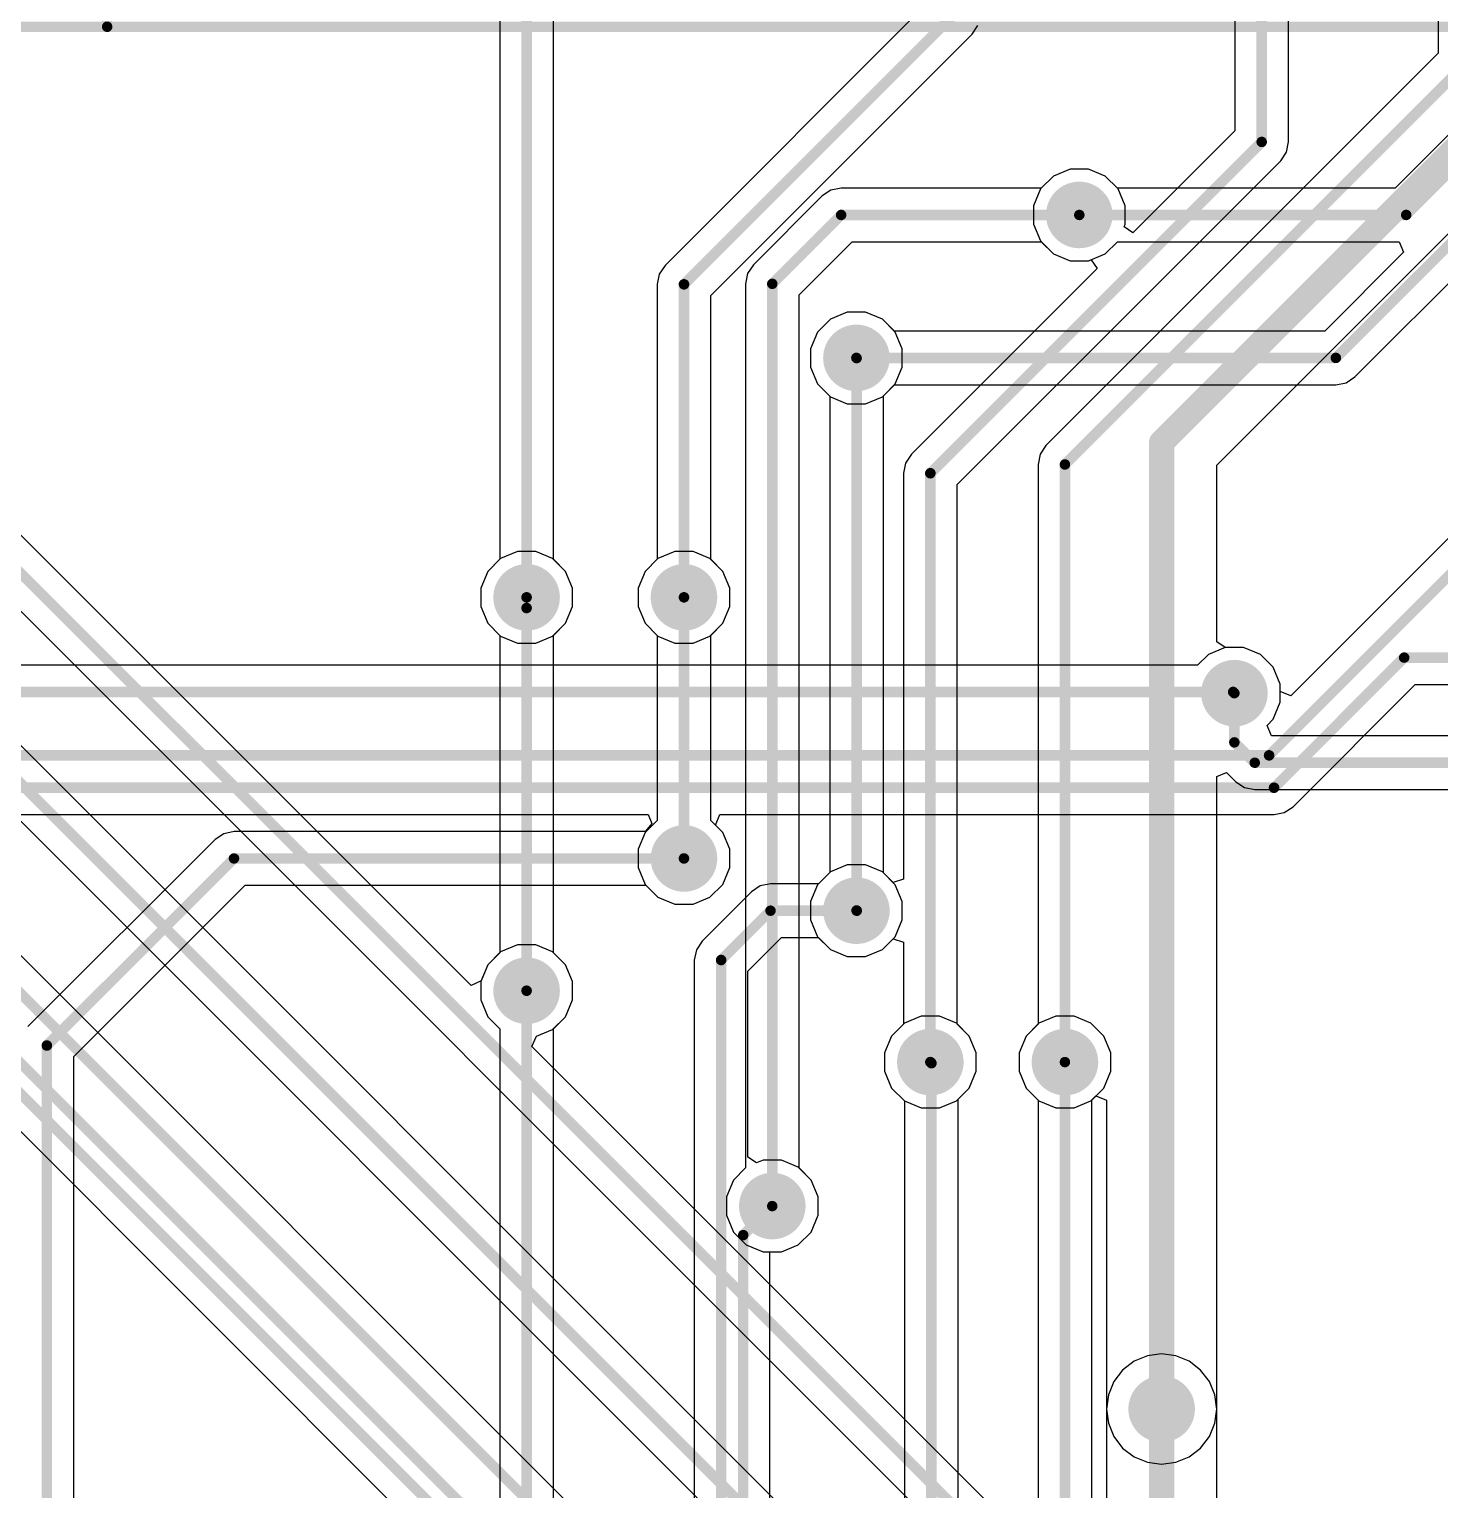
# Model space of a CAD drawing. Header units: millimetres. Extents: x 1 to 134, y -1 to 87.
# Drawn here: x 60.24 to 77.28, y 39.13 to 56.78 of the extents above; entities that cross this region are included whole.
import ezdxf

# ---------------------------------------------------------------- set-up
doc = ezdxf.new("R2010")
doc.units = ezdxf.units.MM
for name, color, linetype in [('BottomLayer', 5, 'Continuous'), ('BottomSolder', 6, 'Continuous'), ('MultiLayer', 9, 'Continuous'), ('PadHoleLayer', 156, 'Continuous'), ('TopLayer', 1, 'Continuous'), ('TopOverlay', 2, 'Continuous'), ('TopSolder', 216, 'Continuous'), ('ViaHoleLayer', 16, 'Continuous')]:
    doc.layers.add(name, color=color, linetype=linetype)

# ---------------------------------------------------------------- blocks, each defined once
blk = doc.blocks.new('HDR_1_8_TH______16')
at = {"layer": 'BottomLayer'}
blk.add_hatch(color=5, dxfattribs=at).paths.add_polyline_path([(-9.79, 0.9), (-7.99, 0.9), (-7.99, -0.9), (-9.79, -0.9)])
h = blk.add_hatch(color=5, dxfattribs=at)
edge = h.paths.add_edge_path()
edge.add_arc((-6.35, 0), 0.9, 0, 360)
h = blk.add_hatch(color=5, dxfattribs=at)
edge = h.paths.add_edge_path()
edge.add_arc((-3.81, 0), 0.9, 0, 360)
h = blk.add_hatch(color=5, dxfattribs=at)
edge = h.paths.add_edge_path()
edge.add_arc((-1.27, 0), 0.9, 0, 360)
h = blk.add_hatch(color=5, dxfattribs=at)
edge = h.paths.add_edge_path()
edge.add_arc((1.27, 0), 0.9, 0, 360)
h = blk.add_hatch(color=5, dxfattribs=at)
edge = h.paths.add_edge_path()
edge.add_arc((3.81, 0), 0.9, 0, 360)
h = blk.add_hatch(color=5, dxfattribs=at)
edge = h.paths.add_edge_path()
edge.add_arc((6.35, 0), 0.9, 0, 360)
h = blk.add_hatch(color=5, dxfattribs=at)
edge = h.paths.add_edge_path()
edge.add_arc((8.89, 0), 0.9, 0, 360)
at = {"layer": 'BottomSolder'}
blk.add_hatch(color=6, dxfattribs=at).paths.add_polyline_path([(-9.841, 0.951), (-7.939, 0.951), (-7.939, -0.951), (-9.841, -0.951)])
h = blk.add_hatch(color=6, dxfattribs=at)
edge = h.paths.add_edge_path()
edge.add_arc((-6.35, 0), 0.951, 0, 360)
h = blk.add_hatch(color=6, dxfattribs=at)
edge = h.paths.add_edge_path()
edge.add_arc((-3.81, 0), 0.951, 0, 360)
h = blk.add_hatch(color=6, dxfattribs=at)
edge = h.paths.add_edge_path()
edge.add_arc((-1.27, 0), 0.951, 0, 360)
h = blk.add_hatch(color=6, dxfattribs=at)
edge = h.paths.add_edge_path()
edge.add_arc((1.27, 0), 0.951, 0, 360)
h = blk.add_hatch(color=6, dxfattribs=at)
edge = h.paths.add_edge_path()
edge.add_arc((3.81, 0), 0.951, 0, 360)
h = blk.add_hatch(color=6, dxfattribs=at)
edge = h.paths.add_edge_path()
edge.add_arc((6.35, 0), 0.951, 0, 360)
h = blk.add_hatch(color=6, dxfattribs=at)
edge = h.paths.add_edge_path()
edge.add_arc((8.89, 0), 0.951, 0, 360)
at = {"layer": 'MultiLayer'}
blk.add_hatch(color=9, dxfattribs=at).paths.add_polyline_path([(-9.79, 0.9), (-7.99, 0.9), (-7.99, -0.9), (-9.79, -0.9)])
h = blk.add_hatch(color=9, dxfattribs=at)
edge = h.paths.add_edge_path()
edge.add_arc((-6.35, 0), 0.9, 0, 360)
h = blk.add_hatch(color=9, dxfattribs=at)
edge = h.paths.add_edge_path()
edge.add_arc((-3.81, 0), 0.9, 0, 360)
h = blk.add_hatch(color=9, dxfattribs=at)
edge = h.paths.add_edge_path()
edge.add_arc((-1.27, 0), 0.9, 0, 360)
h = blk.add_hatch(color=9, dxfattribs=at)
edge = h.paths.add_edge_path()
edge.add_arc((1.27, 0), 0.9, 0, 360)
h = blk.add_hatch(color=9, dxfattribs=at)
edge = h.paths.add_edge_path()
edge.add_arc((3.81, 0), 0.9, 0, 360)
h = blk.add_hatch(color=9, dxfattribs=at)
edge = h.paths.add_edge_path()
edge.add_arc((6.35, 0), 0.9, 0, 360)
h = blk.add_hatch(color=9, dxfattribs=at)
edge = h.paths.add_edge_path()
edge.add_arc((8.89, 0), 0.9, 0, 360)
at = {"layer": 'PadHoleLayer'}
h = blk.add_hatch(color=156, dxfattribs=at)
edge = h.paths.add_edge_path()
edge.add_arc((-8.89, 0), 0.5, 0, 360)
h = blk.add_hatch(color=156, dxfattribs=at)
edge = h.paths.add_edge_path()
edge.add_arc((-6.35, 0), 0.5, 0, 360)
h = blk.add_hatch(color=156, dxfattribs=at)
edge = h.paths.add_edge_path()
edge.add_arc((-3.81, 0), 0.5, 0, 360)
h = blk.add_hatch(color=156, dxfattribs=at)
edge = h.paths.add_edge_path()
edge.add_arc((-1.27, 0), 0.5, 0, 360)
h = blk.add_hatch(color=156, dxfattribs=at)
edge = h.paths.add_edge_path()
edge.add_arc((1.27, 0), 0.5, 0, 360)
h = blk.add_hatch(color=156, dxfattribs=at)
edge = h.paths.add_edge_path()
edge.add_arc((3.81, 0), 0.5, 0, 360)
h = blk.add_hatch(color=156, dxfattribs=at)
edge = h.paths.add_edge_path()
edge.add_arc((6.35, 0), 0.5, 0, 360)
h = blk.add_hatch(color=156, dxfattribs=at)
edge = h.paths.add_edge_path()
edge.add_arc((8.89, 0), 0.5, 0, 360)
at = {"layer": 'TopLayer'}
blk.add_hatch(color=1, dxfattribs=at).paths.add_polyline_path([(-9.79, 0.9), (-7.99, 0.9), (-7.99, -0.9), (-9.79, -0.9)])
h = blk.add_hatch(color=1, dxfattribs=at)
edge = h.paths.add_edge_path()
edge.add_arc((-6.35, 0), 0.9, 0, 360)
h = blk.add_hatch(color=1, dxfattribs=at)
edge = h.paths.add_edge_path()
edge.add_arc((-3.81, 0), 0.9, 0, 360)
h = blk.add_hatch(color=1, dxfattribs=at)
edge = h.paths.add_edge_path()
edge.add_arc((-1.27, 0), 0.9, 0, 360)
h = blk.add_hatch(color=1, dxfattribs=at)
edge = h.paths.add_edge_path()
edge.add_arc((1.27, 0), 0.9, 0, 360)
h = blk.add_hatch(color=1, dxfattribs=at)
edge = h.paths.add_edge_path()
edge.add_arc((3.81, 0), 0.9, 0, 360)
h = blk.add_hatch(color=1, dxfattribs=at)
edge = h.paths.add_edge_path()
edge.add_arc((6.35, 0), 0.9, 0, 360)
h = blk.add_hatch(color=1, dxfattribs=at)
edge = h.paths.add_edge_path()
edge.add_arc((8.89, 0), 0.9, 0, 360)
at = {"layer": 'TopSolder'}
blk.add_hatch(color=216, dxfattribs=at).paths.add_polyline_path([(-9.841, 0.951), (-7.939, 0.951), (-7.939, -0.951), (-9.841, -0.951)])
h = blk.add_hatch(color=216, dxfattribs=at)
edge = h.paths.add_edge_path()
edge.add_arc((-6.35, 0), 0.951, 0, 360)
h = blk.add_hatch(color=216, dxfattribs=at)
edge = h.paths.add_edge_path()
edge.add_arc((-3.81, 0), 0.951, 0, 360)
h = blk.add_hatch(color=216, dxfattribs=at)
edge = h.paths.add_edge_path()
edge.add_arc((-1.27, 0), 0.951, 0, 360)
h = blk.add_hatch(color=216, dxfattribs=at)
edge = h.paths.add_edge_path()
edge.add_arc((1.27, 0), 0.951, 0, 360)
h = blk.add_hatch(color=216, dxfattribs=at)
edge = h.paths.add_edge_path()
edge.add_arc((3.81, 0), 0.951, 0, 360)
h = blk.add_hatch(color=216, dxfattribs=at)
edge = h.paths.add_edge_path()
edge.add_arc((6.35, 0), 0.951, 0, 360)
h = blk.add_hatch(color=216, dxfattribs=at)
edge = h.paths.add_edge_path()
edge.add_arc((8.89, 0), 0.951, 0, 360)
at = {"layer": 'TopOverlay', "const_width": 0.127}
for points in [[(-10.16, 1.27), (10.16, 1.27)], [(-10.16, -1.27), (-10.16, 1.27)], [(-7.596, -1.27), (-7.596, 1.27)], [(10.16, -1.27), (10.16, 1.27)], [(-10.16, -1.27), (10.16, -1.27)]]:
    blk.add_lwpolyline(points, dxfattribs=at)
at = {"layer": 'TopOverlay', "const_width": 0.0635}
for points in [[(-10.192, 1.27, 1), (-10.128, 1.27, 1)], [(-10.192, 1.27, 1), (-10.128, 1.27, 1)], [(-7.628, 1.27, 1), (-7.565, 1.27, 1)], [(10.128, 1.27, 1), (10.192, 1.27, 1)], [(10.128, 1.27, 1), (10.192, 1.27, 1)], [(-10.192, -1.27, 1), (-10.128, -1.27, 1)], [(-10.192, -1.27, 1), (-10.128, -1.27, 1)], [(-7.628, -1.27, 1), (-7.565, -1.27, 1)], [(10.128, -1.27, 1), (10.192, -1.27, 1)], [(10.128, -1.27, 1), (10.192, -1.27, 1)]]:
    blk.add_lwpolyline(points, format="xyb", close=True, dxfattribs=at)

msp = doc.modelspace()

# ---------------------------------------------------------------- hatches: boundary and pattern name
at = {"layer": 'BottomLayer'}
h = msp.add_hatch(color=5, dxfattribs=at)
edge = h.paths.add_edge_path()
edge.add_arc((72.923, 54.534), 0.3, 0, 360)
h = msp.add_hatch(color=5, dxfattribs=at)
edge = h.paths.add_edge_path()
edge.add_arc((70.231, 52.807), 0.3, 0, 360)
h = msp.add_hatch(color=5, dxfattribs=at)
edge = h.paths.add_edge_path()
edge.add_arc((66.247, 49.915), 0.3, 0, 360)
h = msp.add_hatch(color=5, dxfattribs=at)
edge = h.paths.add_edge_path()
edge.add_arc((68.148, 49.915), 0.3, 0, 360)
h = msp.add_hatch(color=5, dxfattribs=at)
edge = h.paths.add_edge_path()
edge.add_arc((74.797, 48.757), 0.3, 0, 360)
h = msp.add_hatch(color=5, dxfattribs=at)
edge = h.paths.add_edge_path()
edge.add_arc((68.148, 46.761), 0.3, 0, 360)
h = msp.add_hatch(color=5, dxfattribs=at)
edge = h.paths.add_edge_path()
edge.add_arc((70.231, 46.13), 0.3, 0, 360)
h = msp.add_hatch(color=5, dxfattribs=at)
edge = h.paths.add_edge_path()
edge.add_arc((66.247, 45.163), 0.3, 0, 360)
h = msp.add_hatch(color=5, dxfattribs=at)
edge = h.paths.add_edge_path()
edge.add_arc((71.124, 44.301), 0.3, 0, 360)
h = msp.add_hatch(color=5, dxfattribs=at)
edge = h.paths.add_edge_path()
edge.add_arc((72.75, 44.301), 0.3, 0, 360)
h = msp.add_hatch(color=5, dxfattribs=at)
edge = h.paths.add_edge_path()
edge.add_arc((69.215, 42.562), 0.3, 0, 360)
h = msp.add_hatch(color=5, dxfattribs=at)
edge = h.paths.add_edge_path()
edge.add_arc((73.918, 40.11), 0.3, 0, 360)
at = {"layer": 'BottomSolder'}
h = msp.add_hatch(color=6, dxfattribs=at)
edge = h.paths.add_edge_path()
edge.add_arc((72.923, 54.534), 0.402, 0, 360)
h = msp.add_hatch(color=6, dxfattribs=at)
edge = h.paths.add_edge_path()
edge.add_arc((70.231, 52.807), 0.402, 0, 360)
h = msp.add_hatch(color=6, dxfattribs=at)
edge = h.paths.add_edge_path()
edge.add_arc((66.247, 49.915), 0.402, 0, 360)
h = msp.add_hatch(color=6, dxfattribs=at)
edge = h.paths.add_edge_path()
edge.add_arc((68.148, 49.915), 0.402, 0, 360)
h = msp.add_hatch(color=6, dxfattribs=at)
edge = h.paths.add_edge_path()
edge.add_arc((74.797, 48.757), 0.402, 0, 360)
h = msp.add_hatch(color=6, dxfattribs=at)
edge = h.paths.add_edge_path()
edge.add_arc((68.148, 46.761), 0.402, 0, 360)
h = msp.add_hatch(color=6, dxfattribs=at)
edge = h.paths.add_edge_path()
edge.add_arc((70.231, 46.13), 0.402, 0, 360)
h = msp.add_hatch(color=6, dxfattribs=at)
edge = h.paths.add_edge_path()
edge.add_arc((66.247, 45.163), 0.402, 0, 360)
h = msp.add_hatch(color=6, dxfattribs=at)
edge = h.paths.add_edge_path()
edge.add_arc((71.124, 44.301), 0.402, 0, 360)
h = msp.add_hatch(color=6, dxfattribs=at)
edge = h.paths.add_edge_path()
edge.add_arc((72.75, 44.301), 0.402, 0, 360)
h = msp.add_hatch(color=6, dxfattribs=at)
edge = h.paths.add_edge_path()
edge.add_arc((69.215, 42.562), 0.402, 0, 360)
h = msp.add_hatch(color=6, dxfattribs=at)
edge = h.paths.add_edge_path()
edge.add_arc((73.918, 40.11), 0.402, 0, 360)
at = {"layer": 'TopLayer'}
h = msp.add_hatch(color=1, dxfattribs=at)
edge = h.paths.add_edge_path()
edge.add_arc((72.923, 54.534), 0.3, 0, 360)
h = msp.add_hatch(color=1, dxfattribs=at)
edge = h.paths.add_edge_path()
edge.add_arc((70.231, 52.807), 0.3, 0, 360)
h = msp.add_hatch(color=1, dxfattribs=at)
edge = h.paths.add_edge_path()
edge.add_arc((66.247, 49.915), 0.3, 0, 360)
h = msp.add_hatch(color=1, dxfattribs=at)
edge = h.paths.add_edge_path()
edge.add_arc((68.148, 49.915), 0.3, 0, 360)
h = msp.add_hatch(color=1, dxfattribs=at)
edge = h.paths.add_edge_path()
edge.add_arc((74.797, 48.757), 0.3, 0, 360)
h = msp.add_hatch(color=1, dxfattribs=at)
edge = h.paths.add_edge_path()
edge.add_arc((68.148, 46.761), 0.3, 0, 360)
h = msp.add_hatch(color=1, dxfattribs=at)
edge = h.paths.add_edge_path()
edge.add_arc((70.231, 46.13), 0.3, 0, 360)
h = msp.add_hatch(color=1, dxfattribs=at)
edge = h.paths.add_edge_path()
edge.add_arc((66.247, 45.163), 0.3, 0, 360)
h = msp.add_hatch(color=1, dxfattribs=at)
edge = h.paths.add_edge_path()
edge.add_arc((71.124, 44.301), 0.3, 0, 360)
h = msp.add_hatch(color=1, dxfattribs=at)
edge = h.paths.add_edge_path()
edge.add_arc((72.75, 44.301), 0.3, 0, 360)
h = msp.add_hatch(color=1, dxfattribs=at)
edge = h.paths.add_edge_path()
edge.add_arc((69.215, 42.562), 0.3, 0, 360)
h = msp.add_hatch(color=1, dxfattribs=at)
edge = h.paths.add_edge_path()
edge.add_arc((73.918, 40.11), 0.3, 0, 360)
at = {"layer": 'TopSolder'}
h = msp.add_hatch(color=216, dxfattribs=at)
edge = h.paths.add_edge_path()
edge.add_arc((72.923, 54.534), 0.402, 0, 360)
h = msp.add_hatch(color=216, dxfattribs=at)
edge = h.paths.add_edge_path()
edge.add_arc((70.231, 52.807), 0.402, 0, 360)
h = msp.add_hatch(color=216, dxfattribs=at)
edge = h.paths.add_edge_path()
edge.add_arc((66.247, 49.915), 0.402, 0, 360)
h = msp.add_hatch(color=216, dxfattribs=at)
edge = h.paths.add_edge_path()
edge.add_arc((68.148, 49.915), 0.402, 0, 360)
h = msp.add_hatch(color=216, dxfattribs=at)
edge = h.paths.add_edge_path()
edge.add_arc((74.797, 48.757), 0.402, 0, 360)
h = msp.add_hatch(color=216, dxfattribs=at)
edge = h.paths.add_edge_path()
edge.add_arc((68.148, 46.761), 0.402, 0, 360)
h = msp.add_hatch(color=216, dxfattribs=at)
edge = h.paths.add_edge_path()
edge.add_arc((70.231, 46.13), 0.402, 0, 360)
h = msp.add_hatch(color=216, dxfattribs=at)
edge = h.paths.add_edge_path()
edge.add_arc((66.247, 45.163), 0.402, 0, 360)
h = msp.add_hatch(color=216, dxfattribs=at)
edge = h.paths.add_edge_path()
edge.add_arc((71.124, 44.301), 0.402, 0, 360)
h = msp.add_hatch(color=216, dxfattribs=at)
edge = h.paths.add_edge_path()
edge.add_arc((72.75, 44.301), 0.402, 0, 360)
h = msp.add_hatch(color=216, dxfattribs=at)
edge = h.paths.add_edge_path()
edge.add_arc((69.215, 42.562), 0.402, 0, 360)
h = msp.add_hatch(color=216, dxfattribs=at)
edge = h.paths.add_edge_path()
edge.add_arc((73.918, 40.11), 0.402, 0, 360)
at = {"layer": 'ViaHoleLayer'}
h = msp.add_hatch(color=16, dxfattribs=at)
edge = h.paths.add_edge_path()
edge.add_arc((72.923, 54.534), 0.15, 0, 360)
h = msp.add_hatch(color=16, dxfattribs=at)
edge = h.paths.add_edge_path()
edge.add_arc((70.231, 52.807), 0.15, 0, 360)
h = msp.add_hatch(color=16, dxfattribs=at)
edge = h.paths.add_edge_path()
edge.add_arc((66.247, 49.915), 0.15, 0, 360)
h = msp.add_hatch(color=16, dxfattribs=at)
edge = h.paths.add_edge_path()
edge.add_arc((68.148, 49.915), 0.15, 0, 360)
h = msp.add_hatch(color=16, dxfattribs=at)
edge = h.paths.add_edge_path()
edge.add_arc((74.797, 48.757), 0.15, 0, 360)
h = msp.add_hatch(color=16, dxfattribs=at)
edge = h.paths.add_edge_path()
edge.add_arc((68.148, 46.761), 0.15, 0, 360)
h = msp.add_hatch(color=16, dxfattribs=at)
edge = h.paths.add_edge_path()
edge.add_arc((70.231, 46.13), 0.15, 0, 360)
h = msp.add_hatch(color=16, dxfattribs=at)
edge = h.paths.add_edge_path()
edge.add_arc((66.247, 45.163), 0.15, 0, 360)
h = msp.add_hatch(color=16, dxfattribs=at)
edge = h.paths.add_edge_path()
edge.add_arc((71.124, 44.301), 0.15, 0, 360)
h = msp.add_hatch(color=16, dxfattribs=at)
edge = h.paths.add_edge_path()
edge.add_arc((72.75, 44.301), 0.15, 0, 360)
h = msp.add_hatch(color=16, dxfattribs=at)
edge = h.paths.add_edge_path()
edge.add_arc((69.215, 42.562), 0.15, 0, 360)
h = msp.add_hatch(color=16, dxfattribs=at)
edge = h.paths.add_edge_path()
edge.add_arc((73.918, 40.11), 0.15, 0, 360)

# ---------------------------------------------------------------- linework, layer by layer
at = {"layer": 'BottomLayer'}
for p, q in [((65.923, 57.222), (65.923, 50.375)), ((66.571, 50.375), (66.571, 57.201)), ((71.075, 57.081), (67.919, 53.925)), ((71.628, 56.718), (71.698, 56.823)), ((68.472, 53.562), (71.628, 56.718)), ((78.538, 56.658), (76.738, 54.858)), ((76.251, 52.578), (78.964, 55.29)), ((72.813, 55.088), (72.61, 55.003)), ((73.034, 55.088), (72.813, 55.088)), ((73.237, 55.003), (73.034, 55.088)), ((72.61, 55.003), (72.454, 54.848)), ((73.383, 54.858), (73.237, 55.003)), ((72.454, 54.848), (72.369, 54.644)), ((76.738, 54.858), (73.383, 54.858)), ((72.369, 54.644), (72.369, 54.424)), ((72.369, 54.424), (72.454, 54.22)), ((72.454, 54.22), (72.61, 54.064)), ((73.237, 54.064), (73.383, 54.21)), ((73.383, 54.21), (76.788, 54.21)), ((76.788, 54.21), (76.841, 54.083)), ((72.61, 54.064), (72.813, 53.98)), ((73.034, 53.98), (73.237, 54.064)), ((76.841, 54.083), (75.888, 53.13)), ((67.849, 53.819), (67.824, 53.696)), ((67.919, 53.925), (67.849, 53.819)), ((72.813, 53.98), (73.034, 53.98)), ((67.824, 53.696), (67.824, 50.375)), ((68.472, 50.375), (68.472, 53.562)), ((70.121, 53.361), (69.917, 53.276)), ((70.341, 53.361), (70.121, 53.361)), ((70.545, 53.276), (70.341, 53.361)), ((69.761, 53.12), (69.677, 52.917)), ((69.917, 53.276), (69.761, 53.12)), ((70.691, 53.13), (70.545, 53.276)), ((75.888, 53.13), (70.691, 53.13)), ((69.677, 52.917), (69.677, 52.696)), ((69.677, 52.696), (69.761, 52.493)), ((76.146, 52.508), (76.251, 52.578)), ((69.761, 52.493), (69.917, 52.337)), ((70.545, 52.337), (70.691, 52.483)), ((70.691, 52.483), (76.022, 52.483)), ((79.194, 52.442), (75.478, 48.726)), ((76.022, 52.483), (76.146, 52.508)), ((69.917, 52.337), (70.121, 52.253)), ((70.121, 52.253), (70.341, 52.253)), ((70.341, 52.253), (70.545, 52.337)), ((65.923, 50.375), (65.778, 50.229)), ((66.717, 50.229), (66.571, 50.375)), ((67.824, 50.375), (67.679, 50.229)), ((68.618, 50.229), (68.472, 50.375)), ((65.778, 50.229), (65.693, 50.025)), ((66.801, 50.025), (66.717, 50.229)), ((67.679, 50.229), (67.594, 50.025)), ((68.702, 50.025), (68.618, 50.229)), ((65.693, 50.025), (65.693, 49.805)), ((66.801, 49.805), (66.801, 50.025)), ((67.594, 50.025), (67.594, 49.805)), ((68.702, 49.805), (68.702, 50.025)), ((65.693, 49.805), (65.778, 49.601)), ((66.717, 49.601), (66.801, 49.805)), ((67.594, 49.805), (67.679, 49.601)), ((68.618, 49.601), (68.702, 49.805)), ((65.778, 49.601), (65.933, 49.445)), ((66.561, 49.445), (66.717, 49.601)), ((67.679, 49.601), (67.834, 49.445)), ((68.462, 49.445), (68.618, 49.601)), ((65.933, 49.445), (66.137, 49.361)), ((66.357, 49.361), (66.561, 49.445)), ((67.834, 49.445), (68.038, 49.361)), ((68.258, 49.361), (68.462, 49.445)), ((66.137, 49.361), (66.357, 49.361)), ((68.038, 49.361), (68.258, 49.361)), ((74.483, 49.226), (74.352, 49.096)), ((74.686, 49.311), (74.483, 49.226)), ((74.907, 49.311), (74.686, 49.311)), ((75.111, 49.226), (74.907, 49.311)), ((75.266, 49.071), (75.111, 49.226)), ((74.352, 49.096), (56.444, 49.096)), ((75.351, 48.867), (75.266, 49.071)), ((75.351, 48.778), (75.351, 48.867)), ((75.478, 48.726), (75.351, 48.778)), ((75.505, 47.386), (76.982, 48.863)), ((76.982, 48.863), (79.341, 48.863)), ((55.382, 47.291), (67.715, 47.291)), ((67.715, 47.291), (67.76, 47.182)), ((68.529, 47.164), (68.581, 47.291)), ((68.581, 47.291), (75.276, 47.291)), ((75.276, 47.291), (75.4, 47.316)), ((75.4, 47.316), (75.505, 47.386)), ((67.76, 47.182), (67.681, 47.085)), ((68.618, 47.075), (68.529, 47.164)), ((62.484, 46.99), (60.223, 44.73)), ((62.589, 47.06), (62.484, 46.99)), ((62.713, 47.085), (62.589, 47.06)), ((67.681, 47.085), (62.713, 47.085)), ((68.702, 46.872), (68.618, 47.075)), ((68.702, 46.651), (68.702, 46.872)), ((68.618, 46.448), (68.702, 46.651)), ((69.917, 46.6), (69.771, 46.454)), ((70.121, 46.684), (69.917, 46.6)), ((70.341, 46.684), (70.121, 46.684)), ((70.545, 46.6), (70.341, 46.684)), ((70.701, 46.444), (70.545, 46.6)), ((60.776, 44.367), (62.847, 46.438)), ((62.847, 46.438), (67.688, 46.438)), ((67.688, 46.438), (67.834, 46.292)), ((68.462, 46.292), (68.618, 46.448)), ((69.07, 46.429), (68.964, 46.359)), ((69.193, 46.454), (69.07, 46.429)), ((69.771, 46.454), (69.193, 46.454)), ((70.785, 46.24), (70.701, 46.444)), ((67.834, 46.292), (68.038, 46.207)), ((68.258, 46.207), (68.462, 46.292)), ((68.964, 46.359), (68.368, 45.763)), ((70.785, 46.02), (70.785, 46.24)), ((68.038, 46.207), (68.258, 46.207)), ((70.701, 45.816), (70.785, 46.02)), ((66.137, 45.717), (65.933, 45.632)), ((66.357, 45.717), (66.137, 45.717)), ((66.561, 45.632), (66.357, 45.717)), ((68.368, 45.763), (68.298, 45.658)), ((68.921, 45.4), (69.327, 45.806)), ((69.327, 45.806), (69.771, 45.806)), ((69.771, 45.806), (69.917, 45.661)), ((70.545, 45.661), (70.701, 45.816)), ((65.933, 45.632), (65.778, 45.476)), ((66.717, 45.476), (66.561, 45.632)), ((68.298, 45.658), (68.273, 45.534)), ((68.273, 45.534), (68.273, 36.253)), ((69.917, 45.661), (70.121, 45.576)), ((70.121, 45.576), (70.341, 45.576)), ((70.341, 45.576), (70.545, 45.661)), ((65.778, 45.476), (65.693, 45.273)), ((66.801, 45.273), (66.717, 45.476)), ((68.921, 43.154), (68.921, 45.4)), ((65.693, 45.273), (65.693, 45.052)), ((66.801, 45.052), (66.801, 45.273)), ((65.693, 45.052), (65.778, 44.849)), ((66.717, 44.849), (66.801, 45.052)), ((65.778, 44.849), (65.923, 44.703)), ((66.571, 44.703), (66.717, 44.849)), ((71.014, 44.855), (70.81, 44.771)), ((71.234, 44.855), (71.014, 44.855)), ((71.438, 44.771), (71.234, 44.855)), ((72.639, 44.855), (72.436, 44.771)), ((72.86, 44.855), (72.639, 44.855)), ((73.063, 44.771), (72.86, 44.855)), ((65.923, 44.703), (65.923, 36.072)), ((66.571, 36.093), (66.571, 44.703)), ((70.81, 44.771), (70.654, 44.615)), ((71.594, 44.615), (71.438, 44.771)), ((72.436, 44.771), (72.28, 44.615)), ((73.219, 44.615), (73.063, 44.771)), ((70.654, 44.615), (70.57, 44.412)), ((71.678, 44.412), (71.594, 44.615)), ((72.28, 44.615), (72.196, 44.412)), ((73.304, 44.412), (73.219, 44.615)), ((60.776, 27.493), (60.776, 44.367)), ((70.57, 44.412), (70.57, 44.191)), ((71.678, 44.191), (71.678, 44.412)), ((72.196, 44.412), (72.196, 44.191)), ((73.304, 44.191), (73.304, 44.412)), ((70.57, 44.191), (70.654, 43.988)), ((71.594, 43.988), (71.678, 44.191)), ((72.196, 44.191), (72.28, 43.988)), ((73.219, 43.988), (73.304, 44.191)), ((70.654, 43.988), (70.81, 43.832)), ((71.461, 43.855), (71.594, 43.988)), ((72.28, 43.988), (72.426, 43.842)), ((73.073, 43.842), (73.219, 43.988)), ((70.81, 43.832), (70.813, 43.83)), ((70.813, 43.83), (70.813, 36.253)), ((71.461, 37.528), (71.461, 43.855)), ((72.426, 43.842), (72.426, 38.327)), ((73.073, 38.193), (73.073, 43.842)), ((69.026, 43.084), (68.921, 43.154)), ((69.104, 43.116), (69.026, 43.084)), ((69.325, 43.116), (69.104, 43.116)), ((69.528, 43.032), (69.325, 43.116)), ((69.684, 42.876), (69.528, 43.032)), ((69.769, 42.672), (69.684, 42.876)), ((69.769, 42.452), (69.769, 42.672)), ((69.684, 42.248), (69.769, 42.452)), ((69.528, 42.092), (69.684, 42.248)), ((69.187, 36.155), (69.187, 42.008)), ((69.187, 42.008), (69.325, 42.008)), ((69.325, 42.008), (69.528, 42.092)), ((73.918, 40.776), (73.746, 40.754)), ((74.09, 40.754), (73.918, 40.776)), ((73.447, 40.581), (73.341, 40.443)), ((73.585, 40.687), (73.447, 40.581)), ((73.746, 40.754), (73.585, 40.687)), ((74.251, 40.687), (74.09, 40.754)), ((74.389, 40.581), (74.251, 40.687)), ((74.495, 40.443), (74.389, 40.581)), ((73.341, 40.443), (73.275, 40.283)), ((74.561, 40.283), (74.495, 40.443)), ((73.275, 40.283), (73.252, 40.11)), ((74.584, 40.11), (74.561, 40.283)), ((73.252, 40.11), (73.252, 36.292)), ((74.584, 38.761), (74.584, 40.11))]:
    msp.add_line(p, q, dxfattribs=at)
for points, const_width in [([(66.247, 49.915), (66.247, 60.382)], 0.127), ([(68.148, 53.696), (71.399, 56.947)], 0.127), ([(76.872, 54.534), (78.862, 56.524)], 0.127), ([(76.022, 52.807), (79.116, 55.9)], 0.127), ([(72.923, 54.534), (76.872, 54.534)], 0.127), ([(68.148, 49.915), (68.148, 53.696)], 0.127), ([(75.216, 48.006), (80.207, 52.997)], 0.127), ([(70.231, 52.807), (76.022, 52.807)], 0.127), ([(75.276, 47.615), (76.847, 49.187)], 0.127), ([(76.847, 49.187), (81.016, 49.187)], 0.127), ([(55.521, 48.772), (74.782, 48.772)], 0.127), ([(74.782, 48.772), (74.797, 48.757)], 0.127), ([(55.601, 48.006), (75.216, 48.006)], 0.127), ([(55.382, 47.615), (75.276, 47.615)], 0.127), ([(60.452, 44.501), (62.713, 46.761)], 0.127), ([(62.713, 46.761), (68.148, 46.761)], 0.127), ([(68.597, 45.534), (69.193, 46.13)], 0.127), ([(69.193, 46.13), (70.235, 46.13)], 0.127), ([(68.597, 34.285), (68.597, 45.534)], 0.127), ([(66.247, 30.476), (66.247, 45.163)], 0.127), ([(60.452, 27.493), (60.452, 44.501)], 0.127), ([(71.124, 44.301), (71.137, 44.288)], 0.127), ([(71.137, 33.917), (71.137, 44.288)], 0.127), ([(72.75, 38.193), (72.75, 44.301)], 0.127), ([(68.863, 42.211), (69.215, 42.562)], 0.127), ([(68.863, 34.192), (68.863, 42.211)], 0.127), ([(73.918, 33.622), (73.918, 40.11)], 0.305)]:
    msp.add_lwpolyline(points, dxfattribs=dict(at, const_width=const_width))
for points, const_width in [([(72.892, 54.534, 1), (72.955, 54.534, 1)], 0.0635), ([(76.841, 54.534, 1), (76.904, 54.534, 1)], 0.0635), ([(76.841, 54.534, 1), (76.904, 54.534, 1)], 0.0635), ([(68.116, 53.696, 1), (68.18, 53.696, 1)], 0.0635), ([(68.116, 53.696, 1), (68.18, 53.696, 1)], 0.0635), ([(70.199, 52.807, 1), (70.263, 52.807, 1)], 0.0635), ([(75.991, 52.807, 1), (76.054, 52.807, 1)], 0.0635), ([(75.991, 52.807, 1), (76.054, 52.807, 1)], 0.0635), ([(66.215, 49.915, 1), (66.279, 49.915, 1)], 0.0635), ([(68.116, 49.915, 1), (68.18, 49.915, 1)], 0.0635), ([(76.816, 49.187, 1), (76.879, 49.187, 1)], 0.0635), ([(76.816, 49.187, 1), (76.879, 49.187, 1)], 0.0635), ([(74.75, 48.772, 1), (74.813, 48.772, 1)], 0.0635), ([(74.75, 48.772, 1), (74.813, 48.772, 1)], 0.0635), ([(74.765, 48.757, 1), (74.828, 48.757, 1)], 0.0635), ([(75.184, 48.006, 1), (75.248, 48.006, 1)], 0.0635), ([(75.184, 48.006, 1), (75.248, 48.006, 1)], 0.0635), ([(75.244, 47.615, 1), (75.308, 47.615, 1)], 0.0635), ([(75.244, 47.615, 1), (75.308, 47.615, 1)], 0.0635), ([(62.681, 46.761, 1), (62.744, 46.761, 1)], 0.0635), ([(62.681, 46.761, 1), (62.744, 46.761, 1)], 0.0635), ([(68.116, 46.761, 1), (68.18, 46.761, 1)], 0.0635), ([(69.162, 46.13, 1), (69.225, 46.13, 1)], 0.0635), ([(69.162, 46.13, 1), (69.225, 46.13, 1)], 0.0635), ([(70.203, 46.13, 1), (70.267, 46.13, 1)], 0.0635), ([(68.565, 45.534, 1), (68.629, 45.534, 1)], 0.0635), ([(68.565, 45.534, 1), (68.629, 45.534, 1)], 0.0635), ([(66.215, 45.163, 1), (66.279, 45.163, 1)], 0.0635), ([(60.42, 44.501, 1), (60.484, 44.501, 1)], 0.0635), ([(60.42, 44.501, 1), (60.484, 44.501, 1)], 0.0635), ([(71.092, 44.301, 1), (71.156, 44.301, 1)], 0.0635), ([(71.105, 44.288, 1), (71.169, 44.288, 1)], 0.0635), ([(71.105, 44.288, 1), (71.169, 44.288, 1)], 0.0635), ([(72.718, 44.301, 1), (72.781, 44.301, 1)], 0.0635), ([(69.183, 42.562, 1), (69.246, 42.562, 1)], 0.0635), ([(68.832, 42.211, 1), (68.895, 42.211, 1)], 0.0635), ([(68.832, 42.211, 1), (68.895, 42.211, 1)], 0.0635), ([(73.842, 40.11, 1), (73.994, 40.11, 1)], 0.152)]:
    msp.add_lwpolyline(points, format="xyb", close=True, dxfattribs=dict(at, const_width=const_width))
at = {"layer": 'TopLayer'}
for p, q in [((77.26, 56.991), (77.26, 56.488)), ((74.803, 56.969), (74.803, 55.55)), ((75.45, 55.416), (75.45, 56.969)), ((77.26, 56.488), (72.521, 51.749)), ((74.584, 51.512), (78.98, 55.908)), ((74.803, 55.55), (73.571, 54.319)), ((75.426, 55.292), (75.45, 55.416)), ((65.576, 45.225), (55.454, 55.347)), ((75.356, 55.187), (75.426, 55.292)), ((71.448, 51.28), (75.356, 55.187)), ((72.813, 55.088), (72.61, 55.003)), ((73.034, 55.088), (72.813, 55.088)), ((73.237, 55.003), (73.034, 55.088)), ((72.61, 55.003), (72.464, 54.858)), ((73.393, 54.848), (73.237, 55.003)), ((55.091, 54.794), (74.114, 35.771)), ((69.818, 54.763), (68.986, 53.931)), ((69.923, 54.833), (69.818, 54.763)), ((70.047, 54.858), (69.923, 54.833)), ((72.464, 54.858), (70.047, 54.858)), ((73.477, 54.644), (73.393, 54.848)), ((72.032, 36.229), (53.74, 54.521)), ((73.477, 54.424), (73.477, 54.644)), ((73.464, 54.391), (73.477, 54.424)), ((73.571, 54.319), (73.464, 54.391)), ((69.538, 53.568), (70.181, 54.21)), ((70.181, 54.21), (72.464, 54.21)), ((72.464, 54.21), (72.61, 54.064)), ((72.61, 54.064), (72.813, 53.98)), ((73.034, 53.98), (73.066, 53.993)), ((73.066, 53.993), (73.138, 53.886)), ((68.916, 53.826), (68.891, 53.702)), ((68.986, 53.931), (68.916, 53.826)), ((73.138, 53.886), (70.895, 51.643)), ((72.813, 53.98), (73.034, 53.98)), ((68.891, 53.702), (68.891, 43.022)), ((69.538, 43.022), (69.538, 53.568)), ((70.121, 53.361), (69.917, 53.276)), ((70.341, 53.361), (70.121, 53.361)), ((70.545, 53.276), (70.341, 53.361)), ((69.761, 53.12), (69.677, 52.917)), ((69.917, 53.276), (69.761, 53.12)), ((70.701, 53.12), (70.545, 53.276)), ((70.785, 52.917), (70.701, 53.12)), ((69.677, 52.917), (69.677, 52.696)), ((70.785, 52.696), (70.785, 52.917)), ((69.677, 52.696), (69.761, 52.493)), ((70.701, 52.493), (70.785, 52.696)), ((69.761, 52.493), (69.909, 52.345)), ((70.557, 52.349), (70.701, 52.493)), ((69.909, 52.345), (69.909, 46.592)), ((70.557, 46.588), (70.557, 52.349)), ((72.521, 51.749), (72.451, 51.644)), ((70.825, 51.537), (70.8, 51.414)), ((70.895, 51.643), (70.825, 51.537)), ((72.451, 51.644), (72.426, 51.52)), ((72.426, 51.52), (72.426, 44.761)), ((70.8, 51.414), (70.8, 46.51)), ((74.584, 49.379), (74.584, 51.512)), ((71.448, 44.761), (71.448, 51.28)), ((56.733, 50.613), (71.574, 35.771)), ((66.137, 50.469), (65.933, 50.384)), ((66.357, 50.469), (66.137, 50.469)), ((66.561, 50.384), (66.357, 50.469)), ((68.038, 50.469), (67.834, 50.384)), ((68.258, 50.469), (68.038, 50.469)), ((68.462, 50.384), (68.258, 50.469)), ((65.933, 50.384), (65.778, 50.229)), ((66.717, 50.229), (66.561, 50.384)), ((67.834, 50.384), (67.679, 50.229)), ((68.618, 50.229), (68.462, 50.384)), ((65.778, 50.229), (65.693, 50.025)), ((66.801, 50.025), (66.717, 50.229)), ((67.679, 50.229), (67.594, 50.025)), ((68.702, 50.025), (68.618, 50.229)), ((65.693, 50.025), (65.693, 49.805)), ((66.801, 49.805), (66.801, 50.025)), ((67.594, 50.025), (67.594, 49.805)), ((68.702, 49.805), (68.702, 50.025)), ((65.693, 49.805), (65.778, 49.601)), ((66.717, 49.601), (66.801, 49.805)), ((67.594, 49.805), (67.679, 49.601)), ((68.618, 49.601), (68.702, 49.805)), ((65.778, 49.601), (65.923, 49.455)), ((66.571, 49.455), (66.717, 49.601)), ((67.679, 49.601), (67.824, 49.455)), ((68.472, 49.455), (68.618, 49.601)), ((65.923, 49.455), (65.923, 45.622)), ((66.571, 45.622), (66.571, 49.455)), ((67.824, 49.455), (67.824, 47.221)), ((68.472, 47.221), (68.472, 49.455)), ((69.493, 36.23), (56.413, 49.31)), ((74.686, 49.311), (74.584, 49.379)), ((74.907, 49.311), (74.686, 49.311)), ((75.111, 49.226), (74.907, 49.311)), ((75.266, 49.071), (75.111, 49.226)), ((75.351, 48.867), (75.266, 49.071)), ((75.351, 48.647), (75.351, 48.867)), ((75.266, 48.443), (75.351, 48.647)), ((75.191, 48.368), (75.266, 48.443)), ((75.244, 48.241), (75.191, 48.368)), ((79.099, 48.241), (75.244, 48.241)), ((74.584, 47.752), (74.701, 47.8)), ((74.584, 40.11), (74.584, 47.752)), ((74.701, 47.8), (74.814, 47.688)), ((74.814, 47.688), (74.919, 47.618)), ((74.919, 47.618), (75.043, 47.593)), ((75.043, 47.593), (79.099, 47.593)), ((56.226, 47.37), (65.782, 37.814)), ((67.824, 47.221), (67.679, 47.075)), ((68.618, 47.075), (68.472, 47.221)), ((67.679, 47.075), (67.594, 46.872)), ((68.702, 46.872), (68.618, 47.075)), ((67.594, 46.872), (67.594, 46.651)), ((68.702, 46.651), (68.702, 46.872)), ((67.594, 46.651), (67.679, 46.448)), ((68.618, 46.448), (68.702, 46.651)), ((69.909, 46.592), (69.761, 46.444)), ((70.673, 46.471), (70.557, 46.588)), ((67.679, 46.448), (67.834, 46.292)), ((68.462, 46.292), (68.618, 46.448)), ((69.761, 46.444), (69.677, 46.24)), ((70.8, 46.51), (70.673, 46.471)), ((70.8, 46.51), (70.8, 46.51)), ((67.834, 46.292), (68.038, 46.207)), ((68.258, 46.207), (68.462, 46.292)), ((69.677, 46.24), (69.677, 46.02)), ((68.038, 46.207), (68.258, 46.207)), ((69.677, 46.02), (69.761, 45.816)), ((69.761, 45.816), (69.917, 45.661)), ((70.545, 45.661), (70.673, 45.789)), ((70.673, 45.789), (70.8, 45.75)), ((70.8, 45.75), (70.8, 45.75)), ((70.8, 45.75), (70.8, 44.761)), ((65.923, 45.622), (65.778, 45.476)), ((66.717, 45.476), (66.571, 45.622)), ((69.917, 45.661), (70.121, 45.576)), ((70.121, 45.576), (70.341, 45.576)), ((70.341, 45.576), (70.545, 45.661)), ((65.778, 45.476), (65.698, 45.283)), ((66.801, 45.273), (66.717, 45.476)), ((65.698, 45.283), (65.576, 45.225)), ((66.801, 45.052), (66.801, 45.273)), ((66.717, 44.849), (66.801, 45.052)), ((66.561, 44.693), (66.717, 44.849)), ((66.368, 44.613), (66.561, 44.693)), ((70.8, 44.761), (70.654, 44.615)), ((71.594, 44.615), (71.448, 44.761)), ((72.426, 44.761), (72.28, 44.615)), ((66.31, 44.491), (66.368, 44.613)), ((73.996, 36.806), (66.31, 44.491)), ((70.654, 44.615), (70.57, 44.412)), ((71.678, 44.412), (71.594, 44.615)), ((72.28, 44.615), (72.196, 44.412)), ((70.57, 44.412), (70.57, 44.191)), ((71.678, 44.191), (71.678, 44.412)), ((72.196, 44.412), (72.196, 44.191)), ((70.57, 44.191), (70.654, 43.988)), ((71.594, 43.988), (71.678, 44.191)), ((72.196, 44.191), (72.28, 43.988)), ((70.654, 43.988), (70.81, 43.832)), ((71.438, 43.832), (71.594, 43.988)), ((72.28, 43.988), (72.436, 43.832)), ((70.81, 43.832), (71.014, 43.747)), ((71.234, 43.747), (71.438, 43.832)), ((72.436, 43.832), (72.639, 43.747)), ((72.86, 43.747), (73.063, 43.832)), ((73.063, 43.832), (73.125, 43.893)), ((73.125, 43.893), (73.252, 43.841)), ((73.252, 43.841), (73.252, 40.11)), ((71.014, 43.747), (71.234, 43.747)), ((72.639, 43.747), (72.86, 43.747)), ((68.745, 42.876), (68.661, 42.672)), ((68.891, 43.022), (68.745, 42.876)), ((69.684, 42.876), (69.538, 43.022)), ((69.769, 42.672), (69.684, 42.876)), ((68.661, 42.672), (68.661, 42.452)), ((69.769, 42.452), (69.769, 42.672)), ((68.661, 42.452), (68.745, 42.248)), ((69.684, 42.248), (69.769, 42.452)), ((68.745, 42.248), (68.901, 42.092)), ((69.528, 42.092), (69.684, 42.248)), ((68.901, 42.092), (69.104, 42.008)), ((69.104, 42.008), (69.325, 42.008)), ((69.325, 42.008), (69.528, 42.092)), ((73.252, 40.11), (73.275, 39.938)), ((74.561, 39.938), (74.584, 40.11)), ((73.275, 39.938), (73.341, 39.777)), ((74.495, 39.777), (74.561, 39.938)), ((73.341, 39.777), (73.447, 39.639)), ((74.389, 39.639), (74.495, 39.777)), ((73.447, 39.639), (73.585, 39.534)), ((73.585, 39.534), (73.746, 39.467)), ((74.09, 39.467), (74.251, 39.534)), ((74.251, 39.534), (74.389, 39.639)), ((73.746, 39.467), (73.918, 39.444)), ((73.918, 39.444), (74.09, 39.467))]:
    msp.add_line(p, q, dxfattribs=at)
for points, const_width in [([(73.918, 51.788), (80.207, 58.077)], 0.305), ([(75.127, 55.416), (75.127, 58.077)], 0.127), ([(72.75, 51.52), (77.584, 56.354)], 0.127), ([(71.124, 51.414), (75.127, 55.416)], 0.127), ([(55.225, 55.118), (75.127, 35.217)], 0.127), ([(69.215, 53.702), (70.047, 54.534)], 0.127), ([(70.047, 54.534), (72.923, 54.534)], 0.127), ([(53.416, 54.387), (72.587, 35.217)], 0.127), ([(69.215, 42.562), (69.215, 53.702)], 0.127), ([(70.231, 52.807), (70.233, 52.805)], 0.127), ([(70.233, 46.132), (70.233, 52.805)], 0.127), ([(73.918, 40.11), (73.918, 51.788)], 0.305), ([(72.75, 44.301), (72.75, 51.52)], 0.127), ([(71.124, 44.301), (71.124, 51.414)], 0.127), ([(68.148, 46.761), (68.148, 49.915)], 0.127), ([(66.247, 45.163), (66.247, 49.786)], 0.127), ([(55.859, 49.406), (70.047, 35.218)], 0.127), ([(74.797, 48.163), (74.797, 48.757)], 0.127), ([(74.797, 48.163), (75.043, 47.917)], 0.127), ([(56.468, 47.955), (66.367, 38.056)], 0.127), ([(75.043, 47.917), (80.207, 47.917)], 0.127), ([(56.36, 47.694), (66.106, 37.948)], 0.127), ([(70.233, 46.132), (70.235, 46.13)], 0.127)]:
    msp.add_lwpolyline(points, dxfattribs=dict(at, const_width=const_width))
for points, const_width in [([(75.095, 55.416, 1), (75.158, 55.416, 1)], 0.0635), ([(75.095, 55.416, 1), (75.158, 55.416, 1)], 0.0635), ([(70.015, 54.534, 1), (70.078, 54.534, 1)], 0.0635), ([(70.015, 54.534, 1), (70.078, 54.534, 1)], 0.0635), ([(72.892, 54.534, 1), (72.955, 54.534, 1)], 0.0635), ([(69.183, 53.702, 1), (69.246, 53.702, 1)], 0.0635), ([(69.183, 53.702, 1), (69.246, 53.702, 1)], 0.0635), ([(70.199, 52.807, 1), (70.263, 52.807, 1)], 0.0635), ([(70.201, 52.805, 1), (70.265, 52.805, 1)], 0.0635), ([(70.201, 52.805, 1), (70.265, 52.805, 1)], 0.0635), ([(73.842, 51.788, 1), (73.994, 51.788, 1)], 0.152), ([(73.842, 51.788, 1), (73.994, 51.788, 1)], 0.152), ([(72.718, 51.52, 1), (72.781, 51.52, 1)], 0.0635), ([(72.718, 51.52, 1), (72.781, 51.52, 1)], 0.0635), ([(71.092, 51.414, 1), (71.156, 51.414, 1)], 0.0635), ([(71.092, 51.414, 1), (71.156, 51.414, 1)], 0.0635), ([(68.116, 49.915, 1), (68.18, 49.915, 1)], 0.0635), ([(66.215, 49.786, 1), (66.279, 49.786, 1)], 0.0635), ([(74.765, 48.757, 1), (74.828, 48.757, 1)], 0.0635), ([(74.765, 48.163, 1), (74.828, 48.163, 1)], 0.0635), ([(74.765, 48.163, 1), (74.828, 48.163, 1)], 0.0635), ([(75.011, 47.917, 1), (75.074, 47.917, 1)], 0.0635), ([(75.011, 47.917, 1), (75.074, 47.917, 1)], 0.0635), ([(68.116, 46.761, 1), (68.18, 46.761, 1)], 0.0635), ([(70.201, 46.132, 1), (70.265, 46.132, 1)], 0.0635), ([(70.201, 46.132, 1), (70.265, 46.132, 1)], 0.0635), ([(70.203, 46.13, 1), (70.267, 46.13, 1)], 0.0635), ([(66.215, 45.163, 1), (66.279, 45.163, 1)], 0.0635), ([(71.092, 44.301, 1), (71.156, 44.301, 1)], 0.0635), ([(72.718, 44.301, 1), (72.781, 44.301, 1)], 0.0635), ([(69.183, 42.562, 1), (69.246, 42.562, 1)], 0.0635), ([(73.842, 40.11, 1), (73.994, 40.11, 1)], 0.152)]:
    msp.add_lwpolyline(points, format="xyb", close=True, dxfattribs=dict(at, const_width=const_width))

# ---------------------------------------------------------------- block references
msp.add_blockref('HDR_1_8_TH______16', (68.777, 58.077))

doc.saveas('drawing.dxf')
